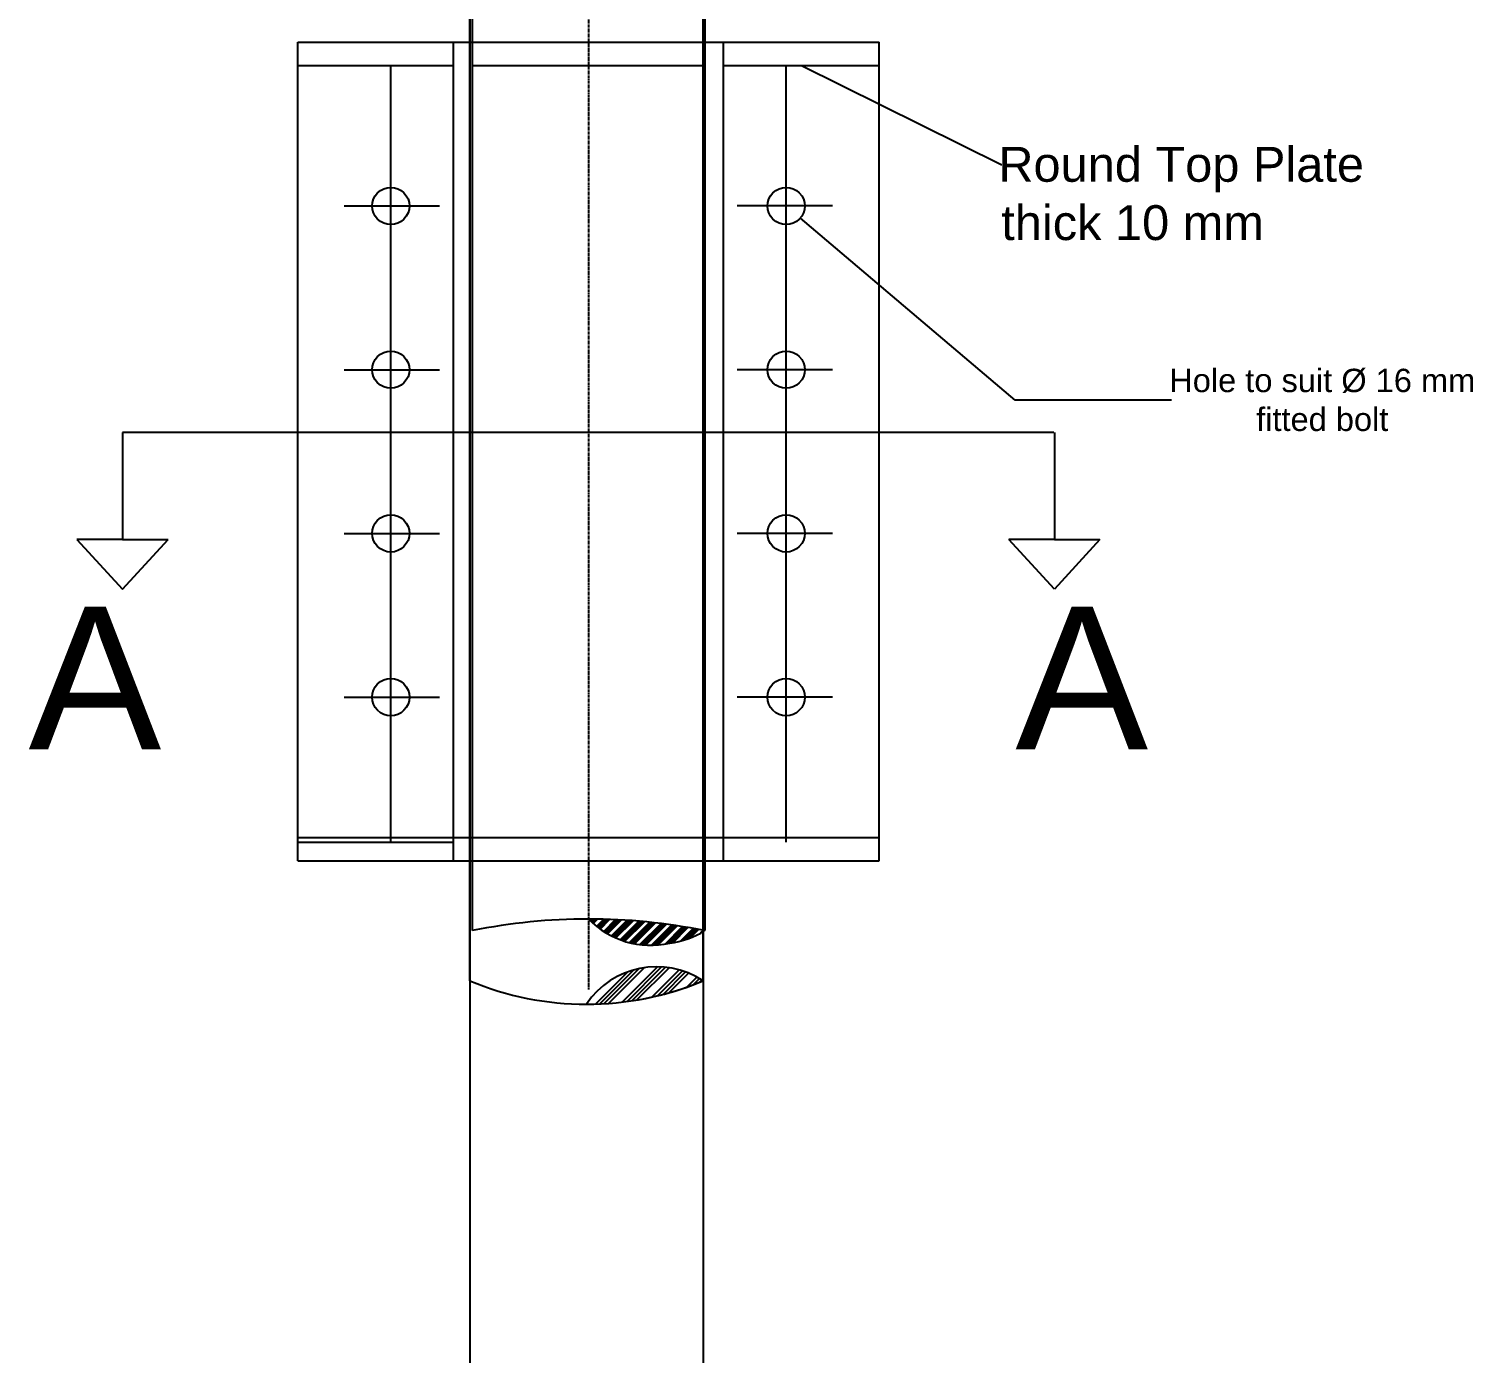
# Model space of a CAD drawing. Header units: millimetres. Extents: x 9612 to 23319, y 1863 to 14354.
# Drawn here: x 22323 to 22944, y 7462 to 8032 of the extents above; entities that cross this region are included whole.
import ezdxf

# ---------------------------------------------------------------- set-up
doc = ezdxf.new("R2010")
doc.units = ezdxf.units.MM
doc.header["$MEASUREMENT"] = 0
doc.linetypes.add('CENTER', pattern=[2, 1.25, -0.25, 0.25, -0.25])
doc.styles.get("Standard").update_dxf_attribs({"font": 'arial.ttf'})
doc.dimstyles.get("Standard").update_dxf_attribs({"dimtxt": 0.18, "dimasz": 0.18, "dimexe": 0.18, "dimexo": 0.0625, "dimgap": 0.09, "dimtad": 0, "dimtih": 1, "dimtoh": 1, "dimdec": 4, "dimzin": 0, "dimdsep": 46, "dimtxsty": 'Standard', "dimcen": 0.09, "dimadec": 0, "dimazin": 0, "dimtfac": 1, "dimtdec": 4, "dimtofl": 0, "dimtmove": 0, "dimatfit": 3, "dimfxl": 1, "dimtolj": 1, "dimtzin": 0, "dimarcsym": 0})

# ---------------------------------------------------------------- blocks, each defined once
blk = doc.blocks.new('IIIIIIIIIIIIIIIIIIII')
for p, q in [((-2242.42, 4549.71), (-2242.42, -747.21)), ((-2142.07, 4549.71), (-2142.07, -747.21))]:
    blk.add_line(p, q)
blk = doc.blocks.new('*D127')
at = {"color": 0, "lineweight": -2, "transparency": 16777216}
for p, q in [((11768.18, 7242.54), (11768.36, 7242.54)), ((11768.27, 7242.45), (11768.27, 7242.63)), ((11866.67, 7159.08), (11774.5, 7237.25)), ((11933.9, 7159.08), (11866.67, 7159.08))]:
    blk.add_line(p, q, dxfattribs=at)
at = {"color": 0, "transparency": 16777216}
blk.add_solid([(11774.52, 7237.27), (11774.48, 7237.22), (11774.37, 7237.36)], dxfattribs=at)
at = {"layer": 'Defpoints', "color": 0, "transparency": 16777216}
for p in [(11768.27, 7242.54), (11774.37, 7237.36)]:
    blk.add_point(p, dxfattribs=at)
at = {"color": 0, "transparency": 16777216, "insert": (11998.78, 7159.08), "char_height": 0.18, "attachment_point": 5}
blk.add_mtext('\\A1;{\\H55.72667x;Hole to suit %%C 16 mm\\Pfitted bolt}', dxfattribs=at)
blk = doc.blocks.new('ijkkkkkkkkk')
h = blk.add_hatch()
h.set_pattern_fill('ANSI34', color=256, scale=6)
h.set_pattern_definition([(45, (761.8116, -1940.237), (-2.65165, 2.65165), []), (45, (762.6955, -1940.237), (-2.65165, 2.65165), []), (45, (763.5794, -1940.237), (-2.65165, 2.65165), []), (45, (764.4633, -1940.237), (-2.65165, 2.65165), [])])
edge = h.paths.add_edge_path()
edge.add_ellipse((1234.6603, -989.25222), major_axis=(-26.40408, 26.40408), ratio=1, start_angle=89.26650826, end_angle=147.694605)
edge.add_ellipse((1238.69851, -990.17855), major_axis=(-25.27601, 25.27601), ratio=1, start_angle=141.6954173, end_angle=167.52987916)
edge.add_ellipse((1207.92037, -1267.81612), major_axis=(-178.54446, 178.54446), ratio=1, start_angle=-56.42118627, end_angle=-45)
at = {"linetype": 'Continuous'}
h = blk.add_hatch(dxfattribs=at)
h.set_pattern_fill('ANSI34', color=256, scale=12.041773)
h.set_pattern_definition([(44.98855, (-8720.6714, -4351.731), (-5.32176, 5.319633), []), (44.98855, (-8718.8975, -4351.731), (-5.32176, 5.319633), []), (44.98855, (-8717.1235, -4351.731), (-5.32176, 5.319633), []), (44.98855, (-8715.3496, -4351.731), (-5.32176, 5.319633), [])])
edge = h.paths.add_edge_path()
edge.add_ellipse((1207.05585, -921.52273), major_axis=(130.45248, 0), ratio=0.9996004, start_angle=270, end_angle=292.61986495)
edge.add_ellipse((1237.19098, -1072.13816), major_axis=(36.2919, 0), ratio=0.9996004, start_angle=56.48472691, end_angle=146.13513803)
for p, q in [((1156.88182, -1041.89229), (1156.88182, 739.71136)), ((1257.22988, -1041.89229), (1257.22988, 739.71136)), ((1157.92037, -608.31612), (1157.92037, -1020.31612)), ((1257.92037, -608.31612), (1257.92037, -1020.31612)), ((1082.92037, -990.31612), (1082.92037, -638.31612)), ((1082.92037, -638.31612), (1332.92037, -638.31612)), ((1149.92037, -990.31612), (1149.92037, -638.31612)), ((1265.92037, -990.31612), (1265.92037, -638.31612)), ((1332.92037, -990.31612), (1332.92037, -638.31612)), ((1082.92037, -648.31612), (1149.92037, -648.31612)), ((1122.92037, -982.31612), (1122.92037, -648.31612)), ((1157.92037, -648.31612), (1257.92037, -648.31612)), ((1265.92037, -648.31612), (1332.92037, -648.31612)), ((1292.92037, -982.31612), (1292.92037, -648.31612)), ((1102.92037, -708.71612), (1143.92037, -708.71612)), ((1312.92037, -708.71612), (1271.92037, -708.71612)), ((1102.92037, -779.11612), (1143.92037, -779.11612)), ((1312.92037, -779.11612), (1271.92037, -779.11612)), ((1407.97986, -806.17636), (1007.59855, -806.17636)), ((1007.59855, -806.17636), (1007.59855, -852.13092)), ((1408.24218, -806.17636), (1408.24218, -852.13092)), ((1102.92037, -849.51612), (1143.92037, -849.51612)), ((1312.92037, -849.51612), (1271.92037, -849.51612)), ((1007.59855, -852.13092), (987.97628, -852.13092)), ((987.97628, -852.13092), (1007.59855, -873.42912)), ((1007.59855, -852.13092), (1027.22083, -852.13092)), ((1007.59855, -873.42912), (1027.22083, -852.13092)), ((1408.24218, -852.13092), (1388.61991, -852.13092)), ((1408.24218, -873.42912), (1388.61991, -852.13092)), ((1408.24218, -852.13092), (1427.86445, -852.13092)), ((1427.86445, -852.13092), (1408.24218, -873.42912)), ((1102.92037, -919.91612), (1143.92037, -919.91612)), ((1312.92037, -919.91612), (1271.92037, -919.91612)), ((1082.92037, -980.31612), (1332.92037, -980.31612)), ((1082.92037, -982.31612), (1149.92037, -982.31612)), ((1082.92037, -990.31612), (1332.92037, -990.31612)), ((1156.88182, -1041.89229), (1156.88182, -1171.61044)), ((1257.22988, -1041.89229), (1257.22988, -1171.61044))]:
    blk.add_line(p, q)
at = {"linetype": 'CENTER'}
blk.add_line((1207.92037, -566.72833), (1207.92037, -1045.62439), dxfattribs=at)
at = {"linetype": 'ByBlock', "lineweight": -2}
for p, q in [((1299.58161, -648.39613), (1385.34108, -690.94943)), ((1385.34108, -690.94943), (1385.70108, -690.94943))]:
    blk.add_line(p, q, dxfattribs=at)
for centre, major_axis, start_param, end_param in [((1122.92037, -708.71612), (5.65685, 5.65685), 5.497787144, 11.780972451), ((1292.92037, -708.71612), (5.65685, 5.65685), 5.497787144, 11.780972451), ((1122.92037, -779.11612), (-5.65685, 5.65685), 3.926990817, 10.210176124), ((1292.92037, -779.11612), (-5.65685, 5.65685), 3.926990817, 10.210176124), ((1122.92037, -849.51612), (-5.65685, 5.65685), 3.926990817, 10.210176124), ((1292.92037, -849.51612), (-5.65685, 5.65685), 3.926990817, 10.210176124), ((1122.92037, -919.91612), (-5.65685, 5.65685), 3.926990817, 10.210176124), ((1292.92037, -919.91612), (-5.65685, 5.65685), 3.926990817, 10.210176124), ((1207.92037, -1267.81612), (178.54446, 178.54446), 0.586060858, 0.984735468), ((1234.6603, -989.25222), (-26.40408, 26.40408), 1.557994481, 2.577757145), ((1238.69851, -990.17855), (25.27601, 25.27601), 4.043847894, 4.494744314)]:
    blk.add_ellipse(centre, major_axis=major_axis, ratio=1, start_param=start_param, end_param=end_param)
at = {"linetype": 'Continuous'}
for centre, major_axis, start_param, end_param in [((1237.19098, -1072.13816), (36.2919, 0), 0.985844462, 2.550539312), ((1207.05585, -921.52273), (-130.45248, 0), 1.176005207, 1.965587446), ((1207.05585, -921.52273), (130.45248, 0), -1.416336728, -1.176005207)]:
    blk.add_ellipse(centre, major_axis=major_axis, ratio=0.9996004, start_param=start_param, end_param=end_param, dxfattribs=at)
blk.add_solid([(1299.56827, -648.423), (1299.42037, -648.31612), (1299.59494, -648.36926)])
for s, height, p in [('Round Top Plate', 15, (1384.14374, -698.32153)), ('thick 10 mm', 15, (1385.42273, -723.38292)), ('A', 61.27962, (967.1443, -942.33888)), ('A', 61.27962, (1391.47146, -942.33888))]:
    blk.add_text(s, height=height).set_placement(p)
dim = blk.add_radius_dim(center=(1292.92037, -708.71612), mpoint=(1299.02166, -713.89051), text='{\\H55.72667x;Hole to suit %%C 16 mm\\Pfitted bolt}', dimstyle='Standard')
dim.commit()
dim.dimension.update_dxf_attribs({"geometry": '*D127', "text_midpoint": (1523.43687, -792.16942), "dimtype": 132, "insert": (-10475.34511, -7951.25402)})
blk = doc.blocks.new('ertyu')
for name, p in [('ijkkkkkkkkk', (1062.05, 1954.63)), ('IIIIIIIIIIIIIIIIIIII', (4461.35, -3028.96))]:
    blk.add_blockref(name, p)

msp = doc.modelspace()

# ---------------------------------------------------------------- block references
msp.add_blockref('ertyu', (20293.37592, 6709.80574))

doc.saveas('drawing.dxf')
